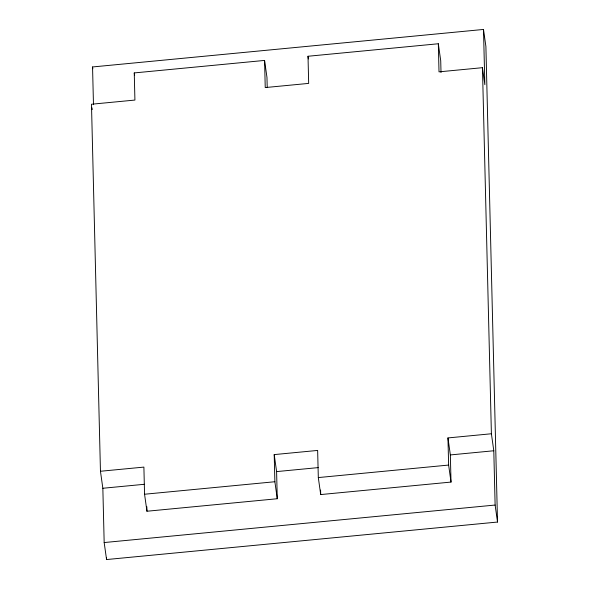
<?xml version="1.0" encoding="UTF-8"?>
<svg xmlns="http://www.w3.org/2000/svg" width="589" height="589" viewBox="0 0 589 589"><rect width="100%" height="100%" fill="white"/><g stroke="black" fill="none" stroke-linecap="round" stroke-linejoin="round"><path stroke-width="0.88" d="M93.474 104.673L92.554 66.955L483.495 29.45L485.896 46.45L497.521 522.045L106.572 559.55L104.172 542.55L102.847 488.266L100.454 471.266L91.479 104.231L134.918 100.064L134.255 72.926L264.571 60.424L266.972 77.424L267.215 87.378M264.571 60.424L265.234 87.562L308.673 83.395L308.01 56.257L438.326 43.755L440.727 60.755L441.014 72.543M483.495 29.45L484.85 84.683L482.45 67.683L439.011 71.851L438.326 43.755M100.454 471.266L143.893 467.099L144.555 494.237L146.948 511.237L277.264 498.736L276.602 471.598L274.209 454.598L317.648 450.43L318.31 477.569L320.703 494.569L451.019 482.074L450.357 454.929L447.957 437.929L491.395 433.762L482.45 67.683M102.847 488.266L144.474 484.276M276.602 471.598L318.229 467.607M450.357 454.929L493.796 450.762L491.395 433.762M144.555 494.237L274.872 481.736L274.209 454.598M318.31 477.569L448.627 465.067L447.957 437.929M104.172 542.55L495.121 505.045L493.796 450.762M495.121 505.045L497.521 522.045M448.627 465.067L451.019 482.074M308.01 56.257L308.386 58.944M274.872 481.736L277.264 498.736M134.255 72.926L134.638 75.606M92.554 66.955L92.804 68.744M91.987 107.809L92.237 109.598M320.593 490.048L320.703 494.569M146.838 506.717L146.948 511.237M106.528 557.709L106.572 559.55"/></g></svg>
